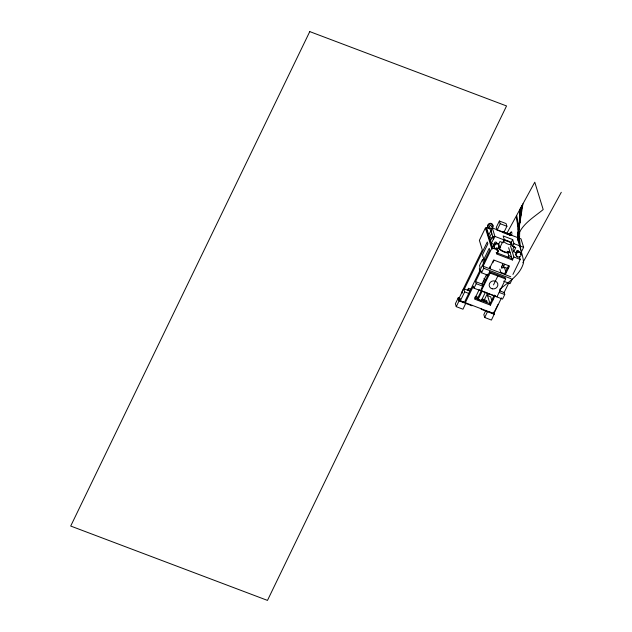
<?xml version="1.0" encoding="UTF-8"?>
<svg xmlns="http://www.w3.org/2000/svg" width="632" height="632" viewBox="0 0 632 632"><rect width="100%" height="100%" fill="white"/><g stroke="black" fill="none" stroke-linecap="round" stroke-linejoin="round"><path stroke-width="0.95" d="M519.694 231.28L519.37 244.947C520.863 250.793 523.209 256.576 523.572 262.612C520.499 274.762 508.626 281.943 499.557 289.472M519.907 222.496L519.954 220.544M520.041 216.634L520.231 208.829L517.837 240.034L519.37 244.947L518.904 240.034M522.956 203.828L517.537 237.411L517.837 240.034L520.689 207.991L517.671 239.41L521.139 207.162L517.561 238.762L522.048 205.495L517.537 237.411C520.808 224.66 533.692 217.432 543.196 209.548L534.775 182.182L506.595 233.8M485.384 228.018L491.696 248.534L492.462 248.826L486.142 228.31L485.384 228.018L479.372 240.35L482.319 249.932L461.953 291.747L462.371 293.114M486.142 228.31L486.482 227.615L490.472 229.14M488.781 234.796L490.985 230.641L493.6 239.125L492.778 236.455M460.009 298.304L458.382 297.68L455.364 303.763L456.257 306.654L462.964 309.214L465.721 303.4M490.985 230.641L492.304 227.931L517.418 237.506M470.848 289.211L468.47 288.31L469.252 290.839L463.698 288.721L459.306 297.751L460.27 300.895L465.76 302.807M464.086 289.59L487.288 241.969L487.864 243.849L482.469 254.925L483.836 259.373L485.629 260.052M490.827 230.577L491.649 233.248L489.595 237.458L492.036 238.39M458.382 297.68L458.998 300.84L472.001 305.793L472.223 305.343M456.257 306.654L459.037 300.935L458.153 298.043L459.827 298.683M460.27 300.895L464.67 291.873L463.698 288.721M503.807 232.639L506.904 226.272L506.074 223.57L499.375 221.018L496.278 227.386L497.108 230.088L502.969 232.315M490.566 240.61L492.62 236.392M467.633 290.025L468.47 288.31M484.823 260.526L482.445 259.618L479.514 265.637L480.043 267.352L479.309 268.853L480.043 271.247M497.108 230.088L500.204 223.72L499.375 221.018M493.442 239.062L491.388 243.273L494.635 244.513M493.6 239.125L494.919 236.415L492.304 227.931M483.836 259.373L489.231 248.297L489.808 250.177L464.899 301.322L465.318 302.688L473.376 286.146L474.008 288.192L502.551 299.078L504.755 294.559L504.123 292.513L509.021 282.441M474.008 288.192L476.204 283.681L475.572 281.635L480.889 270.725L481.521 272.771L488.884 275.584M481.521 272.771L483.717 268.26L483.085 266.214L491.696 248.534M492.462 248.826L492.794 248.139L486.482 227.615M498.3 244.908L499.944 241.543L503.112 242.751L504.431 240.042L503.167 235.941L512.686 239.568L513.942 243.668L512.623 246.377L515.799 247.586L513.745 251.797L517 253.037M510.443 245.769L513.895 257.003L512.433 260.005L496.578 253.961L498.04 250.959L497.25 250.651L497.582 249.964L492.794 248.139M479.293 289.44L474.593 299.094L490.448 305.137L495.148 295.484M481.916 284.052L486.411 274.825M489.429 268.632L493.647 259.981L509.503 266.025L505.292 274.675M499.722 247.87L502.574 242.024M492.802 262.786L494.042 260.226M497.36 253.416L498.19 251.71L497.013 248.1M486.616 275.868L487.43 274.193M489.642 271.8L480.984 289.567L481.363 290.799L497.013 296.764L505.671 278.996L505.292 277.764L489.642 271.8L490.021 273.032L477.571 298.359L474.853 297.324M482.263 290.965L477.997 299.734L480.375 300.635M481.165 300.943L485.439 292.174M512.623 246.377L511.367 242.269L512.686 239.568M484.152 300.208L487.548 293.24M490.448 305.137L487.501 295.563L488.354 293.817M502.006 268.584L501.476 266.87L502.748 264.271M481.418 308.851L481.197 309.301L494.185 314.246M493.513 284.898L497.842 276.018M507.899 268.545L503.42 266.83L504.668 264.279M507.986 257.461L508.815 255.763L507.725 252.208M514.156 246.599L512.923 249.127L513.745 251.797M485.818 310.525L483.828 314.61L484.72 317.501L491.427 320.061L494.422 313.804L493.868 312.003M494.271 295.049L490.029 303.771L475.051 298.059M504.423 274.217L508.657 265.527M484.72 317.501L487.477 311.695M487.928 311.339L493.576 313.591L497.969 304.561M520.247 254.277L523.62 247.357L521.013 238.872L519.22 238.193M493.861 313.575L501.5 297.893M512.923 274.438L520.239 259.42L519.378 256.616M512.26 279.147L510.064 283.657L503.617 281.2M522.822 262.762L561.295 192.286M500.204 223.72L506.904 226.272M504.447 239.639L511.367 242.269M494.919 236.415L504.431 240.042M513.942 243.668L523.62 247.357M503.949 240.042L506.588 241.045M514.393 246.915L511.959 245.982L511.138 243.312M498.917 246.401L500.678 247.073M507.449 251.315L510.064 252.31M513.895 257.003L520.239 259.42M508.815 255.763L511.43 256.758M496.152 252.595L512.015 258.638M501.476 266.87L504.652 268.079L505.908 272.187M503.475 273.372L500.813 272.36L499.833 269.161M483.085 266.214L510.727 276.745M483.717 268.26L511.343 278.791M490.021 273.032L505.671 278.996M475.572 281.635L483.678 284.724M499.588 290.783L504.123 292.513M476.204 283.681L483.575 286.486M499.225 292.458L504.755 294.559M487.501 295.563L490.677 296.771L491.451 299.299L493.039 299.908M464.67 291.873L469.426 293.683M475.217 296.258L477.855 297.261M482.263 298.944L486.672 300.619L487.09 301.985L481.655 299.916M458.168 298.138L459.859 298.778M459.219 300.382L494.422 313.804M507.196 240.492L507.472 241.385M508.642 247.697L512.433 260.005M502.606 264.168L503.42 266.83M497.179 248.147L498.04 250.959M496.389 247.855L497.25 250.651M489.792 266.751L490.282 268.347M482.445 259.618L483.709 263.726M517.885 226.003L516.597 215.488L518.445 235.128M518.232 228.871L518.588 231.739M519.172 236.518L520.808 249.901M484.017 282.251A4.4 1.359 26 0 1 484.286 280.727M504.067 240.105A4.4 1.359 26 0 1 510.419 242.822A4.4 1.359 26 0 1 508.815 244.426A4.4 1.359 26 0 1 503.301 240.871M508.57 251.465A5.72 1.77 26 0 1 505.798 252.61A5.72 1.77 26 0 1 499.233 249.071A5.72 1.77 26 0 1 500.228 246.97M484.997 279.549A5.72 1.77 26 0 1 483.986 278.428M507.567 251.418A4.4 1.359 26 0 1 502.574 250.904A4.4 1.359 26 0 1 500.426 247.625M492.992 236.581A1.059 0.964 -17.1 0 1 493.323 236.321M490.669 228.831A2.639 2.409 -17.1 0 1 487.983 225.774A2.639 2.409 -17.1 0 1 492.194 224.51A2.639 2.409 -17.1 0 1 491.609 228.555M489.452 228.089A2.639 2.409 -17.1 0 1 487.762 225.111A2.639 2.409 -17.1 0 1 491.056 223.388A2.639 2.409 -17.1 0 1 492.755 226.359M490.116 227.354A1.059 0.964 -17.1 0 1 489.531 226.027A1.059 0.964 -17.1 0 1 491.056 225.585A1.059 0.964 -17.1 0 1 491.254 227.022M494.635 247.483A2.639 2.409 -17.1 0 1 495.18 243.462A2.639 2.409 -17.1 0 1 498.972 245.256M495.567 244.971A1.059 0.964 -17.1 0 1 495.907 244.718M495.212 243.928A1.059 0.964 -17.1 0 1 494.627 242.601A1.059 0.964 -17.1 0 1 496.152 242.159A1.059 0.964 -17.1 0 1 496.357 243.597M509.961 235.507A2.639 2.409 -17.1 0 1 511.896 232.489M509.748 234.828A2.639 2.409 -17.1 0 1 511.683 231.802M511.691 235.46A1.059 0.964 -17.1 0 1 512.236 233.895M516.984 256.079A2.639 2.409 -17.1 0 1 516.028 253.053A2.639 2.409 -17.1 0 1 519.188 251.623A2.639 2.409 -17.1 0 1 520.981 254.262M517.458 252.365A1.059 0.964 -17.1 0 1 516.597 251.18A1.059 0.964 -17.1 0 1 518.011 250.485A1.059 0.964 -17.1 0 1 518.517 251.836M309.767 31.6L70.705 526.045L267.478 600.4L506.54 105.955L309.767 31.6M510.127 234.48L502.203 231.454L502.472 232.347L510.403 235.365L510.127 234.48M492.265 288.832A4.4 4.021 -17.1 0 0 497.763 283.76A4.4 4.021 -17.1 0 0 490.519 282.101A4.4 4.021 -17.1 0 0 492.265 288.832M495.441 248.502A2.639 2.409 -17.1 0 0 499.185 245.943A2.639 2.409 -17.1 0 0 495.085 244.323A2.639 2.409 -17.1 0 0 495.441 248.502M517.869 257.019A2.639 2.409 -17.1 0 0 521.163 253.969A2.639 2.409 -17.1 0 0 516.802 252.982A2.639 2.409 -17.1 0 0 517.869 257.019"/></g></svg>
